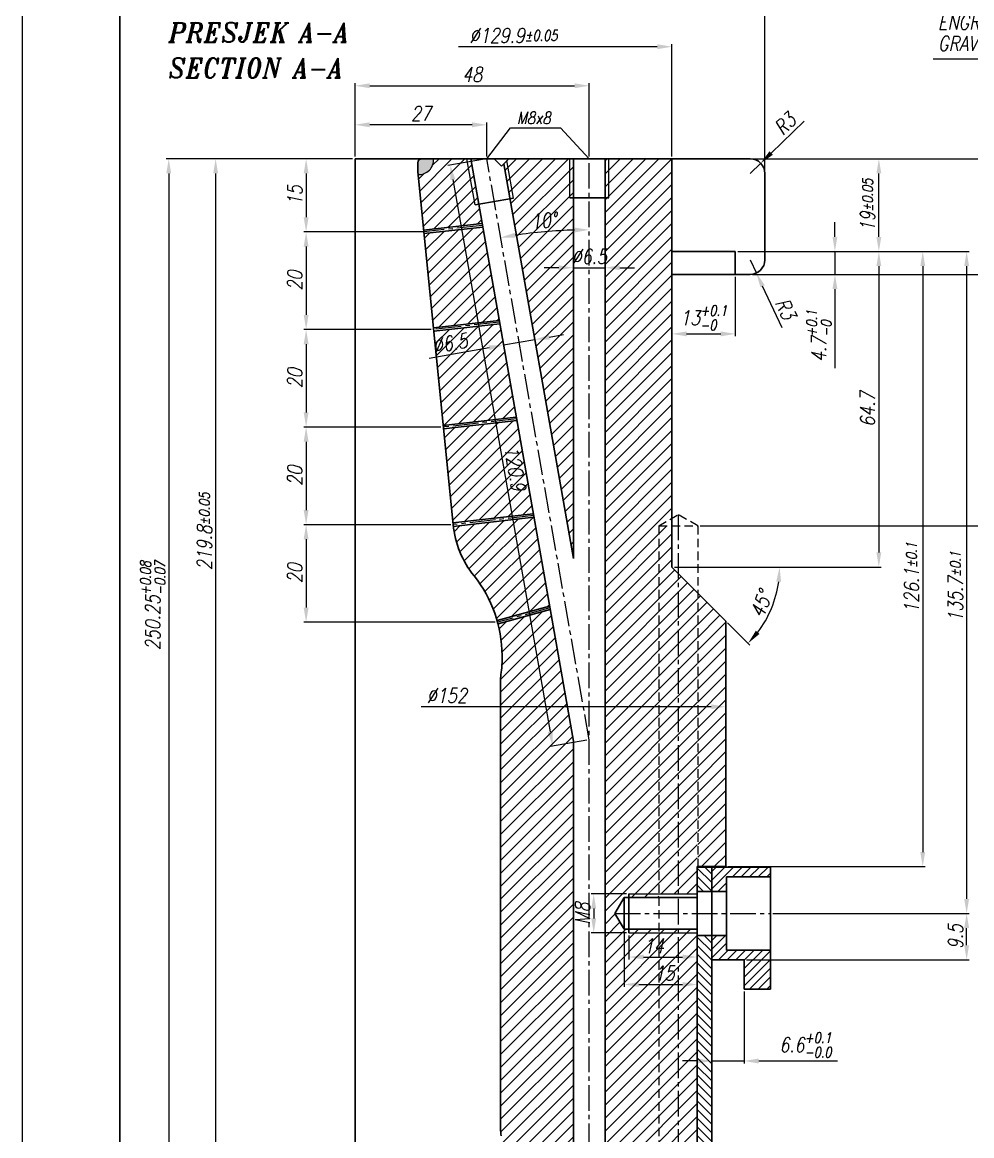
# Model space of a CAD drawing. Extents: x 11 to 588, y -94 to 506.
# Drawn here: x 11.5 to 206.1, y 77 to 305.2 of the extents above; entities that cross this region are included whole.
import ezdxf
from ezdxf import colors
from ezdxf.entities.mleader import LeaderData, LeaderLine
from ezdxf.math import Vec2, Vec3

# ---------------------------------------------------------------- set-up
doc = ezdxf.new("R2010")
doc.units = 0
doc.header["$LTSCALE"] = 7
doc.header["$MEASUREMENT"] = 0
doc.linetypes.add('CENTER2', pattern=[1.125, 0.75, -0.125, 0.125, -0.125])
doc.linetypes.add('HIDDEN', pattern=[0.375, 0.25, -0.125])
doc.layers.get('0').update_dxf_attribs({"linetype": 'CONTINUOUS', "lineweight": 15})
for name, color, linetype, lineweight in [('1', 1, 'CENTER2', 15), ('2', 2, 'HIDDEN', 15), ('3', 3, 'CONTINUOUS', 30), ('8', 252, 'CONTINUOUS', 15), ('ENGLISH', 252, 'CONTINUOUS', 18)]:
    doc.layers.add(name, color=color, linetype=linetype, lineweight=lineweight)
doc.styles.add('ITALICT', font='ITALICT.shx', dxfattribs={"width": 0.8, "height": 3})
doc.styles.get("Standard").update_dxf_attribs({"font": 'isocp.shx', "height": 3})
doc.dimstyles.get("Standard").update_dxf_attribs({"dimtxt": 3, "dimasz": 3, "dimexe": 0.5, "dimexo": 0.5, "dimgap": 0.8, "dimtad": 1, "dimdsep": 46, "dimtxsty": 'ITALICT', "dimcen": 0.09, "dimazin": 2, "dimtfac": 1, "dimtmove": 0, "dimatfit": 3, "dimfxl": 1, "dimtolj": 1, "dimtzin": 0, "dimarcsym": 0})

# ---------------------------------------------------------------- blocks, each defined once
blk = doc.blocks.new('*D12')
at = {"color": 0, "lineweight": -2, "transparency": 16777216}
for p, q in [((79.23, 277.25), (69.19, 277.25)), ((69.69, 274.25), (69.69, 265.25)), ((93.71, 262.25), (69.19, 262.25))]:
    blk.add_line(p, q, dxfattribs=at)
at = {"color": 0, "transparency": 16777216}
for points in [[(69.19, 274.25), (70.19, 274.25), (69.69, 277.25)], [(69.19, 265.25), (70.19, 265.25), (69.69, 262.25)]]:
    blk.add_solid(points, dxfattribs=at)
at = {"color": 0, "transparency": 16777216, "insert": (67.39, 269.75), "char_height": 3, "attachment_point": 5, "rotation": 90, "style": 'ITALICT'}
blk.add_mtext('\\A1;15', dxfattribs=at)
blk = doc.blocks.new('*D13')
at = {"color": 0, "lineweight": -2, "transparency": 16777216}
for p, q in [((93.71, 262.25), (69.19, 262.25)), ((69.69, 259.25), (69.69, 245.25)), ((95.31, 242.25), (69.19, 242.25))]:
    blk.add_line(p, q, dxfattribs=at)
at = {"color": 0, "transparency": 16777216}
for points in [[(69.19, 259.25), (70.19, 259.25), (69.69, 262.25)], [(69.19, 245.25), (70.19, 245.25), (69.69, 242.25)]]:
    blk.add_solid(points, dxfattribs=at)
at = {"color": 0, "transparency": 16777216, "insert": (67.39, 252.25), "char_height": 3, "attachment_point": 5, "rotation": 90, "style": 'ITALICT'}
blk.add_mtext('\\A1;20', dxfattribs=at)
blk = doc.blocks.new('*D15')
at = {"color": 0, "lineweight": -2, "transparency": 16777216}
for p, q in [((95.31, 242.25), (69.19, 242.25)), ((69.69, 239.25), (69.69, 225.25)), ((97.32, 222.25), (69.19, 222.25))]:
    blk.add_line(p, q, dxfattribs=at)
at = {"color": 0, "transparency": 16777216}
for points in [[(69.19, 239.25), (70.19, 239.25), (69.69, 242.25)], [(69.19, 225.25), (70.19, 225.25), (69.69, 222.25)]]:
    blk.add_solid(points, dxfattribs=at)
at = {"color": 0, "transparency": 16777216, "insert": (67.39, 232.25), "char_height": 3, "attachment_point": 5, "rotation": 90, "style": 'ITALICT'}
blk.add_mtext('\\A1;20', dxfattribs=at)
blk = doc.blocks.new('*D16')
at = {"color": 0, "lineweight": -2, "transparency": 16777216}
for p, q in [((135.88, 118.05), (135.88, 113.12)), ((138.88, 113.62), (146.88, 113.62))]:
    blk.add_line(p, q, dxfattribs=at)
at = {"color": 0, "transparency": 16777216}
for points in [[(138.88, 114.12), (138.88, 113.12), (135.88, 113.62)], [(146.88, 114.12), (146.88, 113.12), (149.88, 113.62)]]:
    blk.add_solid(points, dxfattribs=at)
at = {"color": 0, "transparency": 16777216, "insert": (140.96, 115.92), "char_height": 3, "attachment_point": 5, "style": 'ITALICT'}
blk.add_mtext('\\A1;14', dxfattribs=at)
blk = doc.blocks.new('*D17')
at = {"color": 0, "lineweight": -2, "transparency": 16777216}
for p, q in [((134.88, 118.8), (134.88, 107.49)), ((137.88, 107.99), (146.88, 107.99))]:
    blk.add_line(p, q, dxfattribs=at)
at = {"color": 0, "transparency": 16777216}
for points in [[(137.88, 108.49), (137.88, 107.49), (134.88, 107.99)], [(146.88, 108.49), (146.88, 107.49), (149.88, 107.99)]]:
    blk.add_solid(points, dxfattribs=at)
at = {"color": 0, "transparency": 16777216, "insert": (143.16, 110.29), "char_height": 3, "attachment_point": 5, "style": 'ITALICT'}
blk.add_mtext('\\A1;15', dxfattribs=at)
blk = doc.blocks.new('*D18')
at = {"color": 0, "lineweight": -2, "transparency": 16777216}
for p, q in [((157.68, 253.05), (157.68, 240.86)), ((147.68, 241.36), (154.68, 241.36))]:
    blk.add_line(p, q, dxfattribs=at)
at = {"color": 0, "transparency": 16777216}
for points in [[(147.68, 241.86), (147.68, 240.86), (144.68, 241.36)], [(154.68, 241.86), (154.68, 240.86), (157.68, 241.36)]]:
    blk.add_solid(points, dxfattribs=at)
at = {"color": 0, "transparency": 16777216, "insert": (151.18, 244.65), "char_height": 3, "attachment_point": 5, "style": 'ITALICT'}
blk.add_mtext('\\A1;13{}{\\H0.71x;\\C3;\\S+0.1^ -0;}', dxfattribs=at)
blk = doc.blocks.new('*D19')
at = {"color": 0, "lineweight": -2, "transparency": 16777216}
for p, q in [((171.77, 284.99), (165.03, 278.43)), ((160.73, 274.25), (162.88, 276.34))]:
    blk.add_line(p, q, dxfattribs=at)
at = {"color": 0, "transparency": 16777216}
blk.add_solid([(164.68, 278.79), (165.38, 278.08), (162.88, 276.34)], dxfattribs=at)
at = {"color": 0, "transparency": 16777216, "insert": (167.87, 284.4), "char_height": 3, "attachment_point": 5, "rotation": 44.194, "style": 'ITALICT'}
blk.add_mtext('\\A1;R3', dxfattribs=at)
blk = doc.blocks.new('*D20')
at = {"color": 0, "lineweight": -2, "transparency": 16777216}
for p, q in [((160.73, 256.55), (162, 253.83)), ((167.26, 242.61), (163.27, 251.12))]:
    blk.add_line(p, q, dxfattribs=at)
at = {"color": 0, "transparency": 16777216}
blk.add_solid([(163.72, 251.33), (162.82, 250.91), (162, 253.83)], dxfattribs=at)
at = {"color": 0, "transparency": 16777216, "insert": (167.98, 246.48), "char_height": 3, "attachment_point": 5, "rotation": 295.1049, "style": 'ITALICT'}
blk.add_mtext('\\A1;R3', dxfattribs=at)
blk = doc.blocks.new('*D21')
at = {"color": 0, "lineweight": -2, "transparency": 16777216}
for p, q in [((178.1, 261.25), (178.1, 264.25)), ((158.18, 258.25), (178.6, 258.25)), ((178.1, 258.25), (178.1, 253.55)), ((161.23, 253.55), (178.6, 253.55)), ((178.1, 250.55), (178.1, 234.36))]:
    blk.add_line(p, q, dxfattribs=at)
at = {"color": 0, "transparency": 16777216}
for points in [[(177.6, 261.25), (178.6, 261.25), (178.1, 258.25)], [(177.6, 250.55), (178.6, 250.55), (178.1, 253.55)]]:
    blk.add_solid(points, dxfattribs=at)
at = {"color": 0, "transparency": 16777216, "insert": (174.82, 240.96), "char_height": 3, "attachment_point": 5, "rotation": 90, "style": 'ITALICT'}
blk.add_mtext('\\A1;4.7{}{\\H0.71x;\\C3;\\S+0.1^ -0;}', dxfattribs=at)
blk = doc.blocks.new('*D22')
at = {"color": 0, "lineweight": -2, "transparency": 16777216}
for p, q in [((161.23, 277.25), (214.6, 277.25)), ((214.1, 274.25), (214.1, 256.55)), ((161.23, 253.55), (214.6, 253.55))]:
    blk.add_line(p, q, dxfattribs=at)
at = {"color": 0, "transparency": 16777216}
for points in [[(213.6, 274.25), (214.6, 274.25), (214.1, 277.25)], [(213.6, 256.55), (214.6, 256.55), (214.1, 253.55)]]:
    blk.add_solid(points, dxfattribs=at)
at = {"color": 0, "transparency": 16777216, "insert": (211.8, 265.4), "char_height": 3, "attachment_point": 5, "rotation": 90, "style": 'ITALICT'}
blk.add_mtext('\\A1;23.7{}{\\H0.71x;\\C3;%%p0.05}', dxfattribs=at)
blk = doc.blocks.new('*D23')
at = {"color": 0, "lineweight": -2, "transparency": 16777216}
for p, q in [((158.18, 258.25), (187.6, 258.25)), ((187.1, 255.25), (187.1, 196.55)), ((145.18, 193.55), (187.6, 193.55))]:
    blk.add_line(p, q, dxfattribs=at)
at = {"color": 0, "transparency": 16777216}
for points in [[(186.6, 255.25), (187.6, 255.25), (187.1, 258.25)], [(186.6, 196.55), (187.6, 196.55), (187.1, 193.55)]]:
    blk.add_solid(points, dxfattribs=at)
at = {"color": 0, "transparency": 16777216, "insert": (184.8, 225.9), "char_height": 3, "attachment_point": 5, "rotation": 90, "style": 'ITALICT'}
blk.add_mtext('\\A1;64.7', dxfattribs=at)
blk = doc.blocks.new('*D24')
at = {"color": 0, "lineweight": -2, "transparency": 16777216}
for p, q in [((155.79, 193.55), (167.26, 193.55)), ((156.08, 182.15), (160.65, 177.58))]:
    blk.add_line(p, q, dxfattribs=at)
blk.add_arc((144.68, 193.55), 22.09, 322.7882, 352.2118, dxfattribs=at)
at = {"color": 0, "transparency": 16777216}
for points in [[(166.06, 190.59), (167.06, 190.52), (166.76, 193.55)], [(162.64, 179.86), (161.89, 180.52), (160.29, 177.93)]]:
    blk.add_solid(points, dxfattribs=at)
at = {"color": 0, "transparency": 16777216, "insert": (162.96, 185.98), "char_height": 3, "attachment_point": 5, "rotation": 67.5, "style": 'ITALICT'}
blk.add_mtext('\\A1;45°', dxfattribs=at)
blk = doc.blocks.new('*D25')
at = {"color": 0, "lineweight": -2, "transparency": 16777216}
for p, q in [((158.18, 258.25), (196.6, 258.25)), ((196.1, 255.25), (196.1, 135.15)), ((156.23, 132.15), (196.6, 132.15))]:
    blk.add_line(p, q, dxfattribs=at)
at = {"color": 0, "transparency": 16777216}
for points in [[(195.6, 255.25), (196.6, 255.25), (196.1, 258.25)], [(195.6, 135.15), (196.6, 135.15), (196.1, 132.15)]]:
    blk.add_solid(points, dxfattribs=at)
at = {"color": 0, "transparency": 16777216, "insert": (193.8, 191.38), "char_height": 3, "attachment_point": 5, "rotation": 90, "style": 'ITALICT'}
blk.add_mtext('\\A1;126.1{}{\\H0.71x;\\C3;%%p0.1}', dxfattribs=at)
blk = doc.blocks.new('*D26')
at = {"color": 0, "lineweight": -2, "transparency": 16777216}
for p, q in [((158.18, 258.25), (205.6, 258.25)), ((205.1, 255.25), (205.1, 125.55)), ((165.38, 122.55), (205.6, 122.55))]:
    blk.add_line(p, q, dxfattribs=at)
at = {"color": 0, "transparency": 16777216}
for points in [[(204.6, 255.25), (205.6, 255.25), (205.1, 258.25)], [(204.6, 125.55), (205.6, 125.55), (205.1, 122.55)]]:
    blk.add_solid(points, dxfattribs=at)
at = {"color": 0, "transparency": 16777216, "insert": (202.8, 189.56), "char_height": 3, "attachment_point": 5, "rotation": 90, "style": 'ITALICT'}
blk.add_mtext('\\A1;135.7{}{\\H0.71x;\\C3;%%p0.1}', dxfattribs=at)
blk = doc.blocks.new('*D28')
at = {"color": 0, "lineweight": -2, "transparency": 16777216}
for p, q in [((74.19, 277.25), (50.64, 277.25)), ((51.14, 274.25), (51.14, 60.45)), ((79.23, 57.45), (50.64, 57.45))]:
    blk.add_line(p, q, dxfattribs=at)
at = {"color": 0, "transparency": 16777216}
for points in [[(50.64, 274.25), (51.64, 274.25), (51.14, 277.25)], [(50.64, 60.45), (51.64, 60.45), (51.14, 57.45)]]:
    blk.add_solid(points, dxfattribs=at)
at = {"color": 0, "transparency": 16777216, "insert": (48.84, 200.85), "char_height": 3, "attachment_point": 5, "rotation": 90, "style": 'ITALICT'}
blk.add_mtext('\\A1;219.8{}{\\H0.71x;\\C3;%%p0.05}', dxfattribs=at)
blk = doc.blocks.new('*D30')
at = {"color": 0, "lineweight": -2, "transparency": 16777216}
for p, q in [((135.38, 126.55), (128.15, 126.55)), ((128.65, 123.55), (128.65, 121.55)), ((135.38, 118.55), (128.15, 118.55))]:
    blk.add_line(p, q, dxfattribs=at)
at = {"color": 0, "transparency": 16777216}
for points in [[(128.15, 123.55), (129.15, 123.55), (128.65, 126.55)], [(128.15, 121.55), (129.15, 121.55), (128.65, 118.55)]]:
    blk.add_solid(points, dxfattribs=at)
at = {"color": 0, "transparency": 16777216, "insert": (126.35, 122.55), "char_height": 3, "attachment_point": 5, "rotation": 90, "style": 'ITALICT'}
blk.add_mtext('\\A1;M8', dxfattribs=at)
blk = doc.blocks.new('*D41')
at = {"color": 0, "lineweight": -2, "transparency": 16777216}
for p, q in [((50.64, 277.25), (41.03, 277.25)), ((41.53, 274.25), (41.53, 30)), ((79.23, 27), (41.03, 27))]:
    blk.add_line(p, q, dxfattribs=at)
at = {"color": 0, "transparency": 16777216}
for points in [[(41.03, 274.25), (42.03, 274.25), (41.53, 277.25)], [(41.03, 30), (42.03, 30), (41.53, 27)]]:
    blk.add_solid(points, dxfattribs=at)
at = {"color": 0, "transparency": 16777216, "insert": (38.25, 185.63), "char_height": 3, "attachment_point": 5, "rotation": 90, "style": 'ITALICT'}
blk.add_mtext('\\A1;250.25{}{\\H0.71x;\\C3;\\S+0.08^ -0.07;}', dxfattribs=at)
blk = doc.blocks.new('*D43')
at = {"color": 0, "lineweight": -2, "transparency": 16777216}
for p, q in [((152.73, 164.92), (93.27, 164.92)), ((155.73, 166.28), (155.73, 164.42))]:
    blk.add_line(p, q, dxfattribs=at)
at = {"color": 0, "transparency": 16777216}
blk.add_solid([(152.73, 165.42), (152.73, 164.42), (155.73, 164.92)], dxfattribs=at)
at = {"color": 0, "transparency": 16777216, "insert": (98.53, 167.22), "char_height": 3, "attachment_point": 5, "style": 'ITALICT'}
blk.add_mtext('\\A1;%%c152', dxfattribs=at)
blk = doc.blocks.new('*D44')
at = {"color": 0, "lineweight": -2, "transparency": 16777216}
for p, q in [((141.68, 300.22), (100.93, 300.22)), ((144.68, 277.75), (144.68, 300.72))]:
    blk.add_line(p, q, dxfattribs=at)
at = {"color": 0, "transparency": 16777216}
blk.add_solid([(141.68, 300.72), (141.68, 299.72), (144.68, 300.22)], dxfattribs=at)
at = {"color": 0, "transparency": 16777216, "insert": (112.2, 302.52), "char_height": 3, "attachment_point": 5, "style": 'ITALICT'}
blk.add_mtext('\\A1;%%c129.9{}{\\H0.71x;\\C3;%%p0.05}', dxfattribs=at)
blk = doc.blocks.new('*D45')
at = {"color": 0, "lineweight": -2, "transparency": 16777216}
for p, q in [((160.73, 308.22), (116.47, 308.22)), ((163.73, 274.75), (163.73, 308.72))]:
    blk.add_line(p, q, dxfattribs=at)
at = {"color": 0, "transparency": 16777216}
blk.add_solid([(160.73, 308.72), (160.73, 307.72), (163.73, 308.22)], dxfattribs=at)
at = {"color": 0, "transparency": 16777216, "insert": (121.73, 310.52), "char_height": 3, "attachment_point": 5, "style": 'ITALICT'}
blk.add_mtext('\\A1;%%c168', dxfattribs=at)
blk = doc.blocks.new('*D46')
at = {"color": 0, "lineweight": -2, "transparency": 16777216}
for p, q in [((79.73, 277.75), (79.73, 284.72)), ((103.73, 284.22), (82.73, 284.22)), ((106.73, 277.75), (106.73, 284.72))]:
    blk.add_line(p, q, dxfattribs=at)
at = {"color": 0, "transparency": 16777216}
for points in [[(82.73, 284.72), (82.73, 283.72), (79.73, 284.22)], [(103.73, 284.72), (103.73, 283.72), (106.73, 284.22)]]:
    blk.add_solid(points, dxfattribs=at)
at = {"color": 0, "transparency": 16777216, "insert": (93.23, 286.52), "char_height": 3, "attachment_point": 5, "style": 'ITALICT'}
blk.add_mtext('\\A1;27', dxfattribs=at)
blk = doc.blocks.new('*D50')
at = {"color": 0, "lineweight": -2, "transparency": 16777216}
for p, q in [((159.48, 106.55), (159.48, 91.81)), ((149.88, 92.31), (146.88, 92.31)), ((152.88, 92.31), (159.48, 92.31)), ((162.48, 92.31), (178.63, 92.31))]:
    blk.add_line(p, q, dxfattribs=at)
at = {"color": 0, "transparency": 16777216}
for points in [[(149.88, 92.81), (149.88, 91.81), (152.88, 92.31)], [(162.48, 92.81), (162.48, 91.81), (159.48, 92.31)]]:
    blk.add_solid(points, dxfattribs=at)
at = {"color": 0, "transparency": 16777216, "insert": (172.05, 95.6), "char_height": 3, "attachment_point": 5, "style": 'ITALICT'}
blk.add_mtext('\\A1;6.6{}{\\H0.71x;\\C3;\\S+0.1^ -0.0;}', dxfattribs=at)
blk = doc.blocks.new('*D51')
at = {"color": 0, "lineweight": -2, "transparency": 16777216}
for p, q in [((165.38, 122.55), (205.6, 122.55)), ((205.1, 116.05), (205.1, 119.55)), ((159.98, 113.05), (205.6, 113.05))]:
    blk.add_line(p, q, dxfattribs=at)
at = {"color": 0, "transparency": 16777216}
for points in [[(204.6, 119.55), (205.6, 119.55), (205.1, 122.55)], [(204.6, 116.05), (205.6, 116.05), (205.1, 113.05)]]:
    blk.add_solid(points, dxfattribs=at)
at = {"color": 0, "transparency": 16777216, "insert": (202.8, 117.8), "char_height": 3, "attachment_point": 5, "rotation": 90, "style": 'ITALICT'}
blk.add_mtext('\\A1;9.5', dxfattribs=at)
blk = doc.blocks.new('*D56')
at = {"color": 0, "lineweight": -2, "transparency": 16777216}
for p, q in [((106.23, 277.16), (98.76, 275.85)), ((99.78, 272.98), (119.74, 159.79)), ((127.23, 158.07), (119.76, 156.75))]:
    blk.add_line(p, q, dxfattribs=at)
at = {"color": 0, "transparency": 16777216}
for points in [[(100.27, 273.07), (99.29, 272.89), (99.26, 275.93)], [(120.23, 159.88), (119.24, 159.7), (120.26, 156.84)]]:
    blk.add_solid(points, dxfattribs=at)
at = {"color": 0, "transparency": 16777216, "insert": (112.55, 213.8), "char_height": 3, "attachment_point": 5, "rotation": 280, "style": 'ITALICT'}
blk.add_mtext('\\A1;120.9', dxfattribs=at)
blk = doc.blocks.new('*D68')
at = {"color": 0, "lineweight": -2, "transparency": 16777216}
for p, q in [((161.23, 277.25), (187.6, 277.25)), ((187.1, 261.25), (187.1, 274.25)), ((158.18, 258.25), (187.6, 258.25))]:
    blk.add_line(p, q, dxfattribs=at)
at = {"color": 0, "transparency": 16777216}
for points in [[(186.6, 274.25), (187.6, 274.25), (187.1, 277.25)], [(186.6, 261.25), (187.6, 261.25), (187.1, 258.25)]]:
    blk.add_solid(points, dxfattribs=at)
at = {"color": 0, "transparency": 16777216, "insert": (184.8, 267.75), "char_height": 3, "attachment_point": 5, "rotation": 90, "style": 'ITALICT'}
blk.add_mtext('\\A1;19{}{\\H0.71x;\\C3;%%p0.05}', dxfattribs=at)
blk = doc.blocks.new('*D91')
at = {"color": 0, "lineweight": -2, "transparency": 16777216}
for p, q in [((150.48, 202), (212.8, 202)), ((212.3, 30), (212.3, 199)), ((147.38, 27), (212.8, 27))]:
    blk.add_line(p, q, dxfattribs=at)
at = {"color": 0, "transparency": 16777216}
for points in [[(211.8, 199), (212.8, 199), (212.3, 202)], [(211.8, 30), (212.8, 30), (212.3, 27)]]:
    blk.add_solid(points, dxfattribs=at)
at = {"color": 0, "transparency": 16777216, "insert": (210, 109.5), "char_height": 3, "attachment_point": 5, "rotation": 90, "style": 'ITALICT'}
blk.add_mtext('\\A1;175', dxfattribs=at)
blk = doc.blocks.new('*D146')
at = {"color": 0, "linetype": 'ByBlock', "lineweight": -2, "transparency": 16777216}
for p, q in [((115.37, 246.94), (116.65, 239.66)), ((108.97, 245.81), (110.25, 238.54)), ((116.57, 240.16), (110.17, 239.03)), ((119.52, 240.68), (122.48, 241.2)), ((107.21, 238.51), (94.92, 236.34))]:
    blk.add_line(p, q, dxfattribs=at)
at = {"color": 0, "transparency": 16777216}
for points in [[(119.43, 241.17), (119.61, 240.19), (116.57, 240.16)], [(107.12, 239), (107.3, 238.01), (110.17, 239.03)]]:
    blk.add_solid(points, dxfattribs=at)
at = {"color": 0, "transparency": 16777216, "insert": (99.19, 239.43), "char_height": 3, "attachment_point": 5, "rotation": 10, "style": 'ITALICT'}
blk.add_mtext('\\A1;%%c6.5', dxfattribs=at)
blk = doc.blocks.new('*D149')
at = {"color": 0, "linetype": 'ByBlock', "lineweight": -2, "transparency": 16777216}
for p, q in [((121.48, 254.92), (118.48, 254.92)), ((124.48, 254.92), (130.98, 254.92)), ((124.48, 254.63), (124.48, 254.42)), ((130.98, 254.63), (130.98, 254.42)), ((133.98, 254.92), (136.98, 254.92))]:
    blk.add_line(p, q, dxfattribs=at)
at = {"color": 0, "transparency": 16777216}
for points in [[(121.48, 255.42), (121.48, 254.42), (124.48, 254.92)], [(133.98, 255.42), (133.98, 254.42), (130.98, 254.92)]]:
    blk.add_solid(points, dxfattribs=at)
at = {"color": 0, "transparency": 16777216, "insert": (127.73, 257.22), "char_height": 3, "attachment_point": 5, "style": 'ITALICT'}
blk.add_mtext('\\A1;%%c6.5', dxfattribs=at)
blk = doc.blocks.new('*D150')
at = {"color": 0, "linetype": 'ByBlock', "lineweight": -2, "transparency": 16777216}
blk.add_arc((127.73, 158.15), 104.54, 91.6443, 98.3557, dxfattribs=at)
at = {"color": 0, "transparency": 16777216}
for points in [[(124.72, 263.15), (124.73, 262.15), (127.73, 262.69)], [(112.61, 261.09), (112.45, 262.08), (109.57, 261.1)]]:
    blk.add_solid(points, dxfattribs=at)
at = {"color": 0, "transparency": 16777216, "insert": (118.41, 264.59), "char_height": 3, "attachment_point": 5, "rotation": 5, "style": 'ITALICT'}
blk.add_mtext('\\A1;10°', dxfattribs=at)
blk = doc.blocks.new('*D151')
at = {"color": 0, "linetype": 'ByBlock', "lineweight": -2, "transparency": 16777216}
for p, q in [((79.73, 277.75), (79.73, 292.72)), ((82.73, 292.22), (124.73, 292.22)), ((127.73, 277.75), (127.73, 292.72))]:
    blk.add_line(p, q, dxfattribs=at)
at = {"color": 0, "transparency": 16777216}
for points in [[(82.73, 292.72), (82.73, 291.72), (79.73, 292.22)], [(124.73, 292.72), (124.73, 291.72), (127.73, 292.22)]]:
    blk.add_solid(points, dxfattribs=at)
at = {"color": 0, "transparency": 16777216, "insert": (103.73, 294.52), "char_height": 3, "attachment_point": 5, "style": 'ITALICT'}
blk.add_mtext('\\A1;48', dxfattribs=at)
blk = doc.blocks.new('*D153')
at = {"color": 0, "linetype": 'ByBlock', "lineweight": -2, "transparency": 16777216}
for p, q in [((97.32, 222.25), (69.19, 222.25)), ((69.69, 219.25), (69.69, 205.25)), ((99.33, 202.25), (69.19, 202.25))]:
    blk.add_line(p, q, dxfattribs=at)
at = {"color": 0, "transparency": 16777216}
for points in [[(69.19, 219.25), (70.19, 219.25), (69.69, 222.25)], [(69.19, 205.25), (70.19, 205.25), (69.69, 202.25)]]:
    blk.add_solid(points, dxfattribs=at)
at = {"color": 0, "transparency": 16777216, "insert": (67.39, 212.25), "char_height": 3, "attachment_point": 5, "rotation": 90, "style": 'ITALICT'}
blk.add_mtext('\\A1;20', dxfattribs=at)
blk = doc.blocks.new('*D154')
at = {"color": 0, "linetype": 'ByBlock', "lineweight": -2, "transparency": 16777216}
for p, q in [((99.33, 202.25), (69.19, 202.25)), ((69.69, 199.25), (69.69, 185.25)), ((108.45, 182.25), (69.19, 182.25))]:
    blk.add_line(p, q, dxfattribs=at)
at = {"color": 0, "transparency": 16777216}
for points in [[(69.19, 199.25), (70.19, 199.25), (69.69, 202.25)], [(69.19, 185.25), (70.19, 185.25), (69.69, 182.25)]]:
    blk.add_solid(points, dxfattribs=at)
at = {"color": 0, "transparency": 16777216, "insert": (67.39, 192.25), "char_height": 3, "attachment_point": 5, "rotation": 90, "style": 'ITALICT'}
blk.add_mtext('\\A1;20', dxfattribs=at)

msp = doc.modelspace()

# ---------------------------------------------------------------- hatches: boundary and pattern name
h = msp.add_hatch(color=256)
h.dxf.hatch_style = 1
h.paths.add_polyline_path([(93.3759, 277.2512, 0.41421356), (92.5759, 276.4512), (92.5759, 274.5512), (92.6289, 274.0224, 0.45543141), (95.801, 277.2512)])
at = {"layer": '8'}
h = msp.add_hatch(dxfattribs=at)
h.set_pattern_fill('ANSI31', color=256, scale=15)
h.paths.add_polyline_path([(145.9759, 192.2512), (144.6759, 193.5512), (144.6759, 202.0012), (141.9759, 202.0012), (141.9759, 126.5512), (145.9759, 126.5512)])
h.paths.add_polyline_path([(145.9759, 192.2512), (145.9759, 126.5512), (149.8759, 126.5512), (149.8759, 132.1512), (149.9562, 188.2709)])
h.paths.add_polyline_path([(155.7259, 182.5012), (149.9759, 188.2512), (149.9759, 132.1512), (155.7259, 132.1512)])
h.paths.add_polyline_path([(123.7259, 35.0012), (124.4759, 35.0012), (124.4759, 39.5458), (117.2629, 36.9204, 0.31529879), (116.2759, 35.5109), (116.2759, 29.2014, 0.31529879), (116.9339, 28.2617), (120.3971, 27.0012), (123.7259, 27.0012)])
h.paths.add_polyline_path([(124.4759, 35.0012), (123.7259, 35.0012), (123.7259, 27.0012), (124.4759, 27.0012)])
h.paths.add_polyline_path([(131.7259, 35.0012), (130.9759, 35.0012), (130.9759, 27.0012), (131.7259, 27.0012)], flags=17)
h.paths.add_polyline_path([(124.4759, 157.8699), (119.7202, 184.8405), (109.0355, 181.9127, -0.062845), (109.8509, 175.4512), (109.8509, 173.9512, -0.03668739), (109.7435, 172.4896), (109.6583, 171.9128, 0.03668739), (109.5509, 170.4512), (109.5509, 78.4512, 0.03668739), (109.6583, 76.9896), (109.7435, 76.4128, -0.03668739), (109.8509, 74.9512), (109.8509, 73.4512, -0.04689359), (108.6228, 60.386, -0.45590969), (110.82, 56.4251), (121.8756, 52.4012), (124.4759, 52.4012)])
h.paths.add_polyline_path([(116.3828, 203.7679), (99.8639, 201.9033, 0.14060942), (104.1272, 191.7298, -0.09989386), (108.8525, 182.5884), (119.5982, 185.5329)])
h.paths.add_polyline_path([(112.886, 223.5996), (97.8553, 221.9029), (99.791, 202.5995), (116.261, 204.4586)])
h.paths.add_polyline_path([(109.3891, 243.4312), (95.8497, 241.9029), (97.7854, 222.5995), (112.7642, 224.2903)])
h.paths.add_polyline_path([(105.8923, 263.2629), (93.8442, 261.9029), (95.7799, 242.5995), (109.2673, 244.1219)])
h.paths.add_polyline_path([(102.6642, 277.2512), (95.801, 277.2512, -0.45543141), (92.6289, 274.0224), (93.7744, 262.5995), (105.7705, 263.9536), (105.0657, 267.9508), (104.3271, 267.8205)])
h.paths.add_polyline_path([(103.4257, 277.2512), (102.6642, 277.2512), (104.3271, 267.8205), (105.0657, 267.9508)], flags=17)
h.paths.add_polyline_path([(110.8533, 276.8786), (110.2059, 276.2312), (111.4669, 269.0795), (112.2055, 269.2097)])
h.paths.add_polyline_path([(123.7259, 277.2512), (111.2259, 277.2512), (110.8533, 276.8786), (112.2055, 269.2097), (111.4669, 269.0795), (124.4759, 195.3019), (124.4759, 269.2512), (123.7259, 269.2512)])
h.paths.add_polyline_path([(124.4759, 277.2512), (123.7259, 277.2512), (123.7259, 269.2512), (124.4759, 269.2512)], flags=17)
h.paths.add_polyline_path([(131.7259, 277.2512), (130.9759, 277.2512), (130.9759, 269.2512), (131.7259, 269.2512)], flags=17)
h.paths.add_polyline_path([(144.6759, 277.2512), (131.7259, 277.2512), (131.7259, 269.2512), (130.9759, 269.2512), (130.9759, 35.0012), (131.7259, 35.0012), (131.7259, 27.0012), (141.9759, 27.0012), (141.9759, 118.5512), (135.8759, 118.5512), (135.8759, 119.3012), (134.8759, 119.3012), (132.9995, 122.5512), (134.8759, 125.8012), (135.8759, 125.8012), (135.8759, 126.5512), (141.9759, 126.5512), (141.9759, 202.0012), (144.6759, 203.56)])
h.paths.add_polyline_path([(141.9759, 126.5512), (135.8759, 126.5512), (135.8759, 125.8012), (141.9759, 125.8012)], flags=17)
h.paths.add_polyline_path([(141.9759, 119.3012), (135.8759, 119.3012), (135.8759, 118.5512), (141.9759, 118.5512)], flags=17)
h.paths.add_polyline_path([(145.9759, 118.5512), (141.9759, 118.5512), (141.9759, 27.0012), (145.9759, 27.0012)])
h.paths.add_polyline_path([(149.8759, 118.5512), (145.9759, 118.5512), (145.9759, 27.0012), (146.8759, 27.0012, 0.41421356), (149.8759, 30.0012)])
h.paths.add_polyline_path([(145.9759, 119.3012), (141.9759, 119.3012), (141.9759, 118.5512), (145.9759, 118.5512)])
h.paths.add_polyline_path([(149.8759, 119.3012), (145.9759, 119.3012), (145.9759, 118.5512), (149.8759, 118.5512)])
h.paths.add_polyline_path([(115.3017, 262.0548), (121.9192, 262.6337), (121.527, 267.1166), (114.9095, 266.5376)], flags=24)
h.paths.add_polyline_path([(94.9557, 236.3966), (104.1988, 238.0264), (103.4174, 242.4581), (94.1743, 240.8282)], flags=9)
h.paths.add_polyline_path([(109.3597, 218.9288), (111.307, 207.8849), (115.7387, 208.6663), (113.7913, 219.7102)], flags=24)
h.paths.add_polyline_path([(140.523, 108.0446), (145.7945, 108.0446), (145.7945, 112.5446), (140.523, 112.5446)], flags=9)
h.paths.add_polyline_path([(138.378, 113.6733), (143.5351, 113.6733), (143.5351, 118.1733), (138.378, 118.1733)], flags=24)
h.paths.add_polyline_path([(136.5702, 38.9318), (137.8428, 31.7146), (142.2745, 32.496), (141.0019, 39.7133)], flags=24)
h = msp.add_hatch(dxfattribs=at)
h.set_pattern_fill('ANSI31', color=256, scale=10, angle=90)
h.set_pattern_definition([(135, (0, -27.617), (-0.8838835, -0.8838835), [])])
h.paths.add_polyline_path([(152.8759, 132.0512), (149.8759, 132.0512), (149.8759, 127.0512), (152.8759, 127.0512)])
h.paths.add_polyline_path([(152.8759, 118.0512), (149.8759, 118.0512), (149.8759, 72.0512), (152.8759, 72.0512)])
h = msp.add_hatch(dxfattribs=at)
h.set_pattern_fill('ANSI31', color=256, scale=10, style=0)
h.set_pattern_definition([(45, (-47.3794, -90.3136), (-0.8838835, 0.8838835), [])])
h.paths.add_polyline_path([(155.8759, 130.0512), (164.8759, 130.0512), (164.8759, 132.0512), (152.8759, 132.0512), (152.8759, 127.0512), (155.8759, 127.0512)])
h.paths.add_polyline_path([(155.8759, 115.0512), (155.8759, 118.0512), (152.8759, 118.0512), (152.8759, 113.0512), (159.4759, 113.0512), (159.4759, 107.0512), (164.8759, 107.0512), (164.8759, 115.0512)])

# ---------------------------------------------------------------- linework, layer by layer
for p, q in [((11.4997, 506.465), (11.4997, -94.1371)), ((106.7259, 277.2512), (111.5722, 283.6075)), ((111.5722, 283.6075), (121.8098, 283.6075)), ((121.8098, 283.6075), (127.7259, 277.2512)), ((104.3271, 267.8205), (102.6642, 277.2512)), ((112.2055, 269.2097), (110.8533, 276.8786)), ((123.7259, 269.2512), (123.7259, 277.2512)), ((131.7259, 269.2512), (131.7259, 277.2512)), ((135.8759, 126.5512), (149.8759, 126.5512)), ((135.8759, 118.5512), (149.8759, 118.5512))]:
    msp.add_line(p, q)
msp.add_arc((92.8102, 277.0169), 3, 266.5356, 4.479641)
at = {"layer": '1'}
for p, q in [((127.7259, 158.1543), (106.7259, 277.2512)), ((127.7259, 27.0012), (127.7259, 277.2512)), ((105.8314, 263.6082), (93.8093, 262.2512)), ((109.3282, 243.7766), (95.8148, 242.2512)), ((112.8251, 223.9449), (97.8204, 222.2512)), ((116.3219, 204.1133), (99.8259, 202.2512)), ((145.9759, 204.3106), (145.9759, 27.0012)), ((119.6592, 185.1867), (108.9463, 182.2512)), ((132.9995, 122.5512), (164.8759, 122.5512))]:
    msp.add_line(p, q, dxfattribs=at)
at = {"layer": '2'}
for p, q in [((141.9759, 202.0012), (145.9759, 204.3106)), ((149.9759, 202.0012), (145.9759, 204.3106)), ((141.9759, 202.0012), (149.9759, 202.0012)), ((141.9759, 202.0012), (141.9759, 27.0012)), ((149.9759, 202.0012), (149.9759, 132.1512))]:
    msp.add_line(p, q, dxfattribs=at)
at = {"layer": '3'}
for p, q in [((31.4997, 501.465), (31.4997, -89.1371)), ((79.7259, 277.2512), (79.7259, 27.0012)), ((79.7259, 277.2512), (160.7259, 277.2512)), ((92.5759, 276.4512), (92.5759, 274.5512)), ((124.4759, 157.8699), (103.4257, 277.2512)), ((109.7259, 275.7512), (108.2259, 277.2512)), ((109.7259, 275.7512), (111.2259, 277.2512)), ((124.4759, 195.3019), (110.2059, 276.2312)), ((124.4759, 195.3019), (124.4759, 277.2512)), ((130.9759, 27.0012), (130.9759, 277.2512)), ((144.6759, 277.2512), (144.6759, 193.5512)), ((92.5759, 274.5512), (99.8259, 202.2512)), ((163.7259, 274.2512), (163.7259, 256.5512)), ((104.3271, 267.8205), (112.2055, 269.2097)), ((123.7259, 269.2512), (131.7259, 269.2512)), ((105.7705, 263.9536), (93.7744, 262.5995)), ((105.8923, 263.2629), (93.8442, 261.9029)), ((144.6759, 258.2512), (157.6759, 258.2512)), ((157.6759, 258.2512), (157.6759, 253.5512)), ((144.6759, 253.5512), (160.7259, 253.5512)), ((109.2673, 244.1219), (95.7799, 242.5995)), ((109.3891, 243.4312), (95.8497, 241.9029)), ((112.7642, 224.2903), (97.7854, 222.5995)), ((112.886, 223.5996), (97.8553, 221.9029)), ((116.261, 204.4586), (99.791, 202.5995)), ((116.3828, 203.7679), (99.8608, 201.9029)), ((144.6759, 193.5512), (155.7259, 182.5012)), ((119.5982, 185.5329), (108.8525, 182.5884)), ((119.7202, 184.8405), (109.0355, 181.9127)), ((155.7259, 182.5012), (155.7259, 132.0512)), ((109.8509, 175.4512), (109.8509, 173.9512)), ((109.6583, 171.9128), (109.7435, 172.4896)), ((109.5509, 170.4512), (109.5509, 78.4512)), ((124.4759, 52.4012), (124.4759, 157.8699)), ((149.8759, 132.1512), (155.7259, 132.1512)), ((149.8759, 132.1512), (149.8759, 30.0012)), ((149.8759, 132.0512), (164.8759, 132.0512)), ((152.8759, 132.0512), (152.8759, 72.0512)), ((164.8759, 132.0512), (164.8759, 107.0512)), ((155.8759, 130.0512), (164.8759, 130.0512)), ((155.8759, 130.0512), (155.8759, 115.0512)), ((134.8759, 125.8012), (132.9995, 122.5512)), ((134.8759, 125.8012), (134.8759, 119.3012)), ((134.8759, 125.8012), (149.8759, 125.8012)), ((135.8759, 126.5512), (135.8759, 118.5512)), ((149.8759, 127.0512), (155.8759, 127.0512)), ((134.8759, 119.3012), (132.9995, 122.5512)), ((134.8759, 119.3012), (149.8759, 119.3012)), ((149.8759, 118.0512), (155.8759, 118.0512)), ((155.8759, 115.0512), (164.8759, 115.0512)), ((152.8759, 113.0512), (159.4759, 113.0512)), ((159.4759, 113.0512), (159.4759, 107.0512)), ((159.4759, 107.0512), (164.8759, 107.0512))]:
    msp.add_line(p, q, dxfattribs=at)
for centre, radius, start, end in [((93.3759, 276.4512), 0.8, 90, 180), ((160.7259, 274.2512), 3, 0, 90), ((160.7259, 256.5512), 3, 270, 0), ((119.7261, 204.2467), 20, 185.726285, 218.744395), ((83.8404, 175.4512), 26.0105, 0, 38.744395), ((99.8509, 173.9512), 10, 351.595639, 0), ((119.5509, 170.4512), 10, 171.595639, 180), ((119.5509, 78.4512), 10, 180, 188.404361)]:
    msp.add_arc(centre, radius, start, end, dxfattribs=at)

# ---------------------------------------------------------------- texts
at = {"linetype": 'Continuous', "style": 'ITALICT', "width": 0.9}
msp.add_text('PRESJEK A-A', height=4, dxfattribs=at).set_placement((41.4945, 301.142))
at = {"style": 'ITALICT', "width": 0.8}
for s, height, p in [('GRAVIRATI: FLASCHE 330ml ', 3, (199.2285, 299.3876)), ('M8x8', 2.5, (112.8879, 284.3917))]:
    msp.add_text(s, height=height, dxfattribs=at).set_placement(p)
at = {"layer": 'ENGLISH', "style": 'ITALICT', "width": 0.8}
msp.add_text('ENGRAVE:', height=3, dxfattribs=at).set_placement((199.2228, 303.7506))
at = {"layer": 'ENGLISH', "linetype": 'Continuous', "style": 'ITALICT', "width": 0.9}
msp.add_text('SECTION A-A', height=4, dxfattribs=at).set_placement((41.4945, 293.8611))

# ---------------------------------------------------------------- dimensions: what is measured, and where the dimension line sits
for base, p1, p2, text, override, picture, middle in [((79.7259, 308.2237), (163.7259, 274.2512), (79.7259, 277.2512), '%%c<>', {"dimlfac": 2, "dimse2": 1, "dimsd2": 1, "dimtmove": 0}, '*D45', (121.7259, 308.2237)), ((79.7259, 300.2237), (144.6759, 277.2512), (79.7259, 277.2512), '%%c<>{}{\\H0.71x;\\C3;%%p0.05}', {"dimlfac": 2, "dimse2": 1, "dimsd2": 1, "dimtp": 0.05, "dimtm": 0.05, "dimtmove": 0}, '*D44', (112.2009, 300.2237)), ((130.9759, 254.9163), (124.4759, 255.1322), (130.9759, 255.1322), '%%c<>', {"dimarcsym": 1}, '*D149', (127.7259, 254.9163)), ((79.7259, 164.9181), (155.7259, 166.7772), (79.7259, 163.5288), '%%c<>', {"dimlfac": 2, "dimse2": 1, "dimsd2": 1}, '*D43', (98.5321, 164.9181)), ((159.4759, 92.3107), (152.8759, 92.3107), (159.4759, 107.0512), '<>{}{\\H0.71x;\\C3;\\S+0.1^ -0.0;}', {"dimtp": 0.1, "dimtm": 0, "dimtdec": 1, "dimtmove": 0, "dimtzin": 0}, '*D50', (172.0542, 92.3107))]:
    dim = msp.add_linear_dim(base=base, p1=p1, p2=p2, text=text, dimstyle='Standard', override=override)
    dim.commit()
    dim.dimension.update_dxf_attribs({"geometry": picture, "text_midpoint": middle, "dimtype": 160})
dim = msp.add_linear_dim(base=(127.7259, 292.2237), p1=(79.7259, 277.2512), p2=(127.7259, 277.2512), dimstyle='Standard', override={"dimtmove": 0, "dimarcsym": 1})
dim.commit()
dim.dimension.update_dxf_attribs({"geometry": '*D151', "text_midpoint": (103.7259, 292.2237), "dimtype": 160})
dim = msp.add_linear_dim(base=(79.7259, 284.2237), p1=(106.7259, 277.2512), p2=(79.7259, 277.2512), dimstyle='Standard', override={"dimtmove": 0})
dim.commit()
dim.dimension.update_dxf_attribs({"geometry": '*D46', "text_midpoint": (93.2259, 286.5237)})
for center, mpoint, picture, middle in [((160.7259, 274.2512), (162.8768, 276.3425), '*D19', (167.8698, 284.4048)), ((160.7259, 256.5512), (161.9987, 253.8346), '*D20', (167.9848, 246.4795))]:
    dim = msp.add_radius_dim(center=center, mpoint=mpoint, dimstyle='Standard')
    dim.commit()
    dim.dimension.update_dxf_attribs({"geometry": picture, "text_midpoint": middle})
for base, p1, p2, angle, text, override, picture, middle, dimtype in [((41.5305, 27.0012), (51.1384, 277.2512), (79.7259, 27.0012), 90, '<>{}{\\H0.71x;\\C3;\\S+0.08^ -0.07;}', {"dimtp": 0.08, "dimtm": 0.07}, '*D41', (41.5305, 185.6262), 160), ((51.1384, 57.4512), (74.6891, 277.2512), (79.7259, 57.4512), 90, '<>{}{\\H0.71x;\\C3;%%p0.05}', {"dimtp": 0.05, "dimtm": 0.05}, '*D28', (51.1384, 200.8512), 160), ((214.1032, 253.5512), (160.7259, 277.2512), (160.7259, 253.5512), 90, '<>{}{\\H0.71x;\\C3;%%p0.05}', {"dimtp": 0.05, "dimtm": 0.05, "dimtmove": 0}, '*D22', (214.1032, 265.4012), 160), ((178.1032, 253.5512), (157.6759, 258.2512), (160.7259, 253.5512), 90, '<>{}{\\H0.71x;\\C3;\\S+0.1^ -0;}', {"dimtp": 0.1, "dimtm": 0, "dimtmove": 0}, '*D21', (178.1032, 240.9563), 160), ((196.1032, 132.1512), (157.6759, 258.2512), (155.7259, 132.1512), 90, '<>{}{\\H0.71x;\\C3;%%p0.1}', {"dimtp": 0.1, "dimtm": 0.1}, '*D25', (196.1032, 191.381), 160), ((205.1032, 122.5512), (157.6759, 258.2512), (164.8759, 122.5512), 90, '<>{}{\\H0.71x;\\C3;%%p0.1}', {"dimtp": 0.1, "dimtm": 0.1}, '*D26', (205.1032, 189.563), 160), ((116.5668, 240.1565), (108.8829, 246.3022), (115.2841, 247.4309), 10, '%%c<>', {"dimarcsym": 1}, '*D146', (99.5859, 237.1623), 161)]:
    dim = msp.add_linear_dim(base=base, p1=p1, p2=p2, angle=angle, text=text, dimstyle='Standard', override=override)
    dim.commit()
    dim.dimension.update_dxf_attribs({"geometry": picture, "text_midpoint": middle, "dimtype": dimtype})
for base, p1, p2, picture, middle in [((69.6891, 262.2512), (79.7259, 277.2512), (94.2083, 262.2512), '*D12', (67.3891, 269.7512)), ((205.1032, 122.5512), (159.4759, 113.0512), (164.8759, 122.5512), '*D51', (202.8032, 117.8012))]:
    dim = msp.add_linear_dim(base=base, p1=p1, p2=p2, angle=90, dimstyle='Standard')
    dim.commit()
    dim.dimension.update_dxf_attribs({"geometry": picture, "text_midpoint": middle})
for base, p1, p2, angle, override, picture, middle, dimtype in [((120.2573, 156.8374), (106.7259, 277.2512), (127.7259, 158.1543), 280, {"dimdec": 1}, '*D56', (110.2841, 213.3982), 161), ((187.1032, 193.5512), (157.6759, 258.2512), (144.6759, 193.5512), 90, {"dimtmove": 0}, '*D23', (187.1032, 225.9012), 160)]:
    dim = msp.add_linear_dim(base=base, p1=p1, p2=p2, angle=angle, dimstyle='Standard', override=override)
    dim.commit()
    dim.dimension.update_dxf_attribs({"geometry": picture, "text_midpoint": middle, "dimtype": dimtype})
dim = msp.add_angular_dim_2l(base=(121.6475, 262.5154), line1=((127.7259, 27.0012), (127.7259, 277.2512)), line2=((127.7259, 158.1543), (106.7259, 277.2512)), dimstyle='Standard', override={"dimarcsym": 1})
dim.commit()
dim.dimension.update_dxf_attribs({"geometry": '*D150', "text_midpoint": (118.4143, 264.5857)})
dim = msp.add_linear_dim(base=(187.1032, 277.2512), p1=(157.6759, 258.2512), p2=(160.7259, 277.2512), angle=90, text='<>{}{\\H0.71x;\\C3;%%p0.05}', dimstyle='Standard', override={"dimtp": 0.05, "dimtm": 0.05})
dim.commit()
dim.dimension.update_dxf_attribs({"geometry": '*D68', "text_midpoint": (184.8032, 267.7512)})
for base, p1, p2, override, picture, middle in [((69.6891, 242.2512), (94.2083, 262.2512), (95.8148, 242.2512), {"dimtmove": 1}, '*D13', (67.3891, 252.2512)), ((69.6891, 222.2512), (95.8148, 242.2512), (97.8204, 222.2512), {"dimtmove": 1}, '*D15', (67.3891, 232.2512)), ((69.6891, 202.2512), (97.8204, 222.2512), (99.8259, 202.2512), {"dimarcsym": 1}, '*D153', (67.3891, 212.2512)), ((69.6891, 182.2512), (99.8259, 202.2512), (108.9463, 182.2512), {"dimarcsym": 1}, '*D154', (67.3891, 192.2512))]:
    dim = msp.add_linear_dim(base=base, p1=p1, p2=p2, angle=90, dimstyle='Standard', override=override)
    dim.commit()
    dim.dimension.update_dxf_attribs({"geometry": picture, "text_midpoint": middle})
dim = msp.add_linear_dim(base=(157.6759, 241.3644), p1=(144.6759, 241.3644), p2=(157.6759, 253.5512), text='<>{}{\\H0.71x;\\C3;\\S+0.1^ -0;}', dimstyle='Standard', override={"dimtp": 0.1, "dimtm": 0})
dim.commit()
dim.dimension.update_dxf_attribs({"geometry": '*D18', "text_midpoint": (151.1759, 244.6494)})
dim = msp.add_linear_dim(base=(212.3002, 202.0012), p1=(146.8759, 27.0012), p2=(149.9759, 202.0012), angle=90, dimstyle='Standard')
dim.commit()
dim.dimension.update_dxf_attribs({"geometry": '*D91', "text_midpoint": (212.3002, 109.5012), "dimtype": 160})
dim = msp.add_angular_dim_2l(base=(163.8041, 182.5075), line1=((144.6759, 193.5512), (155.2886, 193.5512)), line2=((144.6759, 193.5512), (155.7259, 182.5012)), dimstyle='Standard')
dim.commit()
dim.dimension.update_dxf_attribs({"geometry": '*D24', "text_midpoint": (162.957, 185.9789)})
dim = msp.add_linear_dim(base=(128.6489, 118.5512), p1=(135.8759, 126.5512), p2=(135.8759, 118.5512), angle=90, text='M<>', dimstyle='Standard')
dim.commit()
dim.dimension.update_dxf_attribs({"geometry": '*D30', "text_midpoint": (128.6489, 122.5512), "dimtype": 160})
for base, p1, p2, picture, middle in [((149.8759, 107.9946), (134.8759, 119.3012), (149.8759, 107.9946), '*D17', (143.1588, 107.9946)), ((149.8759, 113.6233), (135.8759, 118.5512), (149.8759, 113.6233), '*D16', (140.9565, 113.6233))]:
    dim = msp.add_linear_dim(base=base, p1=p1, p2=p2, dimstyle='Standard')
    dim.commit()
    dim.dimension.update_dxf_attribs({"geometry": picture, "text_midpoint": middle, "dimtype": 160})

# ---------------------------------------------------------------- leaders
ml = msp.add_multileader_mtext('Standard')
ml.set_content('', color=256)
ml.set_leader_properties()
ml.build(insert=Vec2(0, 0))
ml.multileader.update_dxf_attribs({"text_right_attachment_type": 6, "dogleg_length": 0.36, "arrow_head_size": 3})
ctx = ml.context
ctx.base_point, ctx.arrow_head_size, ctx.plane_origin = Vec3(196.2305, 299.6803), 3, Vec3(289.0383, 245.688)
ctx.right_attachment, ctx.text_align_type = 6, 2
notes = []
notes.append((ctx, [(0, (1, 1, 0), (255.6038, 297.6803), (-1, 0), 55.3733, [(0, [(267.0516, 277.2512)], 0, [])])]))
ctx.mtext.insert, ctx.mtext.alignment, ctx.mtext.flow_direction = Vec3(198.2305, 301.6803), 3, 5
for ctx, leaders in notes:
    for number, flags, end, landing, length, lines in leaders:
        leader = LeaderData()
        leader.index, (leader.has_last_leader_line, leader.has_dogleg_vector, leader.attachment_direction) = number, flags
        leader.last_leader_point, leader.dogleg_vector, leader.dogleg_length = Vec3(end), Vec3(landing), length
        for number, points, colour, breaks in lines:
            line = LeaderLine()
            line.index, line.vertices, line.color, line.breaks = number, Vec3.list(points), colors.encode_raw_color(colour), breaks
            leader.lines.append(line)
        ctx.leaders.append(leader)

doc.saveas('drawing.dxf')
